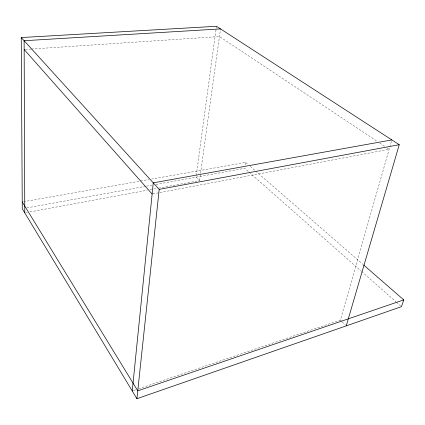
<?xml version="1.0" encoding="UTF-8"?>
<svg xmlns="http://www.w3.org/2000/svg" width="425" height="425" viewBox="0 0 425 425"><rect width="100%" height="100%" fill="white"/><g stroke="black" fill="none" stroke-linecap="round" stroke-linejoin="round"><path stroke-width="0.32" stroke-dasharray="2.12 1.59" d="M216.484 26.286L196.074 177.145L199.527 180.567L159.104 188.047M199.527 180.567L200.435 174M200.531 173.347L220.527 28.911M245.252 165.054L245.703 162.446L151.608 179.068M138.513 388.827L340.388 320.067L391.834 139.915M133.498 390.533L136.005 389.677M152.788 193.901L159.295 192.668M159.949 192.546L389.157 149.292L385.842 147.087M26.095 212.649L27.397 212.41M30.005 211.926L147.369 190.214M149.977 189.736L156.496 188.53M26.823 207.883L145.95 186.251M146.598 186.129L152.065 185.141M155.98 184.429L244.683 168.316L248.667 171.833M23.534 201.7L139.846 181.151M140.5 181.034L148.994 179.531M25.484 49.438L30.781 49.088M31.439 49.045L219.475 36.534L377.549 141.578M379.759 143.05L385.289 146.721M245.703 162.446L248.205 164.618M250.203 166.356L255.207 170.707M255.707 171.142L363.237 264.653M249.162 172.268L361.149 271.086M361.643 271.527L395.988 301.83M396.488 302.271L400.467 305.782M340.388 320.067L341.743 321.406M342.194 321.853L345.35 324.982"/><path stroke-width="0.64" d="M132.244 390.963L153.266 182.846L391.834 139.915M363.736 265.088L403.75 299.885L401.46 306.659L136.919 398.714L159.194 189.375L21.25 37.559L216.484 26.286L399.24 144.712L346.253 325.874M403.75 299.885L137.758 390.846L22.228 201.933M159.194 189.375L399.24 144.712M220.527 28.911L24.124 40.72L24.788 212.888M24.161 49.528L152.134 194.023M136.919 398.714L22.27 208.712L21.25 37.559"/></g></svg>
